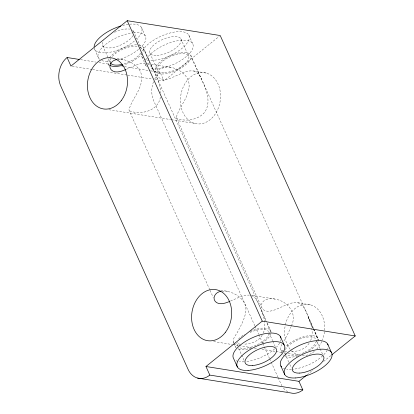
<?xml version="1.0" encoding="UTF-8"?>
<svg xmlns="http://www.w3.org/2000/svg" width="414" height="414" viewBox="0 0 414 414"><rect width="100%" height="100%" fill="white"/><g stroke="black" fill="none" stroke-linecap="round" stroke-linejoin="round"><path stroke-width="0.31" stroke-dasharray="2.07 1.55" d="M209.774 289.759L128.961 109.943C131.528 100.017 139.823 91.975 141.381 81.454C144.574 67.425 128.723 58.886 116.758 58.757M310.252 304.787C303.415 304.073 296.3 301.019 289.521 303.705C285.908 304.947 282.441 306.567 278.964 308.135C273.82 310.536 264.929 314.128 261.596 307.333L176.276 117.488C178.843 107.562 187.138 99.52 188.696 89C191.506 77.863 180.783 69.055 170.796 67.332L146.328 63.425M233.599 342.776C231.902 338.238 236.974 334.289 238.423 330.284C241.419 324.892 244.255 319.287 245.533 313.207C248.726 299.177 232.875 290.638 220.916 290.509M282.131 353.033C280.009 350.306 279.999 346.958 282.074 344.257M160.378 97.13C158.422 110.833 140.977 115.335 129.634 110.911L128.961 109.943M291.187 326.439L287.611 334.388L283.89 341.058M291.389 325.865C297.801 313.357 287.471 300.962 274.948 299.084L250.48 295.177M263.335 333.011C266.688 325.192 263.92 316.462 260.815 309.025M310.65 340.562C312.347 336.81 312.472 332.53 311.799 328.519M262.166 335.247C258.362 341.628 250.522 343.998 243.479 344.21M309.118 343.325C305.227 349.359 297.619 351.527 290.794 351.755M155.033 79.504L163.949 80.927L219.213 36.349M307.002 374.861L313.031 369.997M323.582 361.484L331.117 355.409M126.363 69.309C132.439 66.897 138.436 63.042 145.19 63.332M230.52 301.061C236.591 298.649 242.588 294.794 249.342 295.084M117.348 59.611L120.112 59.414L123.481 59.782M222.054 291.321L227.633 291.534M206.094 73.035A25.854 19.888 -80.9 0 0 181.001 106.382A25.854 19.888 -80.9 0 0 214.348 115.294A25.854 19.888 -80.9 0 0 206.094 73.035C199.258 72.321 192.148 69.267 185.368 71.958C180.587 73.583 176.1 75.928 171.422 77.811C164.581 81.211 157.149 79.773 155.56 71.405M240.115 344.158L235.768 343.501M284.672 351.408L287.43 351.703M170.796 67.332C165.31 65.764 155.68 68.289 157.439 75.581M274.948 299.084C269.462 297.516 259.832 300.041 261.596 307.333M80.471 59.637L95.758 62.079M98.941 62.586L109.136 64.211M121.871 66.245L123.786 66.55M124.423 66.649L149.899 70.716M150.536 70.815L160.094 72.341L163.949 80.927M72.222 66.292L91.97 69.443M92.607 69.542L127.005 75.032M127.641 75.131L152.487 79.095M108.872 109.72L170.661 119.579M171.298 119.682L194.865 123.439M213.665 341.576L232.135 344.52M232.771 344.624L238.505 345.54M239.142 345.638L251.246 347.569M254.429 348.081L257.617 348.588M262.072 349.297L275.45 351.434M276.086 351.533L281.82 352.449M284.371 352.852L285.644 353.059M288.191 353.463L299.022 355.191A25.854 19.888 -80.9 0 1 291.404 350.653M193.643 70.975C197.514 71.757 199.667 75.41 201.23 78.701M147.296 63.756C150.68 64.781 152.435 68.212 153.915 71.151L143.761 49.478L155.25 74.034C157.879 80.026 160.549 86.267 160.668 92.907M297.801 302.727C307.825 306.469 307.804 321.145 313.31 328.566M251.448 295.508C255.888 296.998 257.508 301.972 259.402 305.786L270.808 332.147M282.555 350.927L281.106 350.213L280.428 349.24M176.276 117.488L176.954 118.461C185.772 121.768 197.167 120.044 203.885 113.157C211.492 103.898 207.047 91.194 202.565 81.579L191.077 57.028A19.391 8.042 -24.2 0 0 164.694 58.529A19.391 8.042 -24.2 0 0 163.53 73.951A19.391 8.042 -24.2 0 0 191.077 57.028M233.113 341.69L233.791 342.663M188.774 35.019L192.629 43.605M190.642 54.933L317.936 338.186M180.82 38.756L188.536 55.921M316.348 340.318L319.95 348.329M320.203 348.904L322.775 354.622M141.453 27.474L145.314 36.054M149.951 53.251L157.667 70.416M284.961 353.67L288.822 362.255M289.852 364.543L291.394 367.974M143.322 47.382L266.124 320.627M267.18 322.982L270.621 330.636M133.505 31.205L141.221 48.371M269.033 332.768L272.635 340.779M272.888 341.353L275.206 346.502M141.997 56.987L145.857 65.567M254.838 325.808L153.739 100.856A20.684 15.908 -80.9 0 1 153.635 81.392M255.102 326.398L258.543 334.051M258.807 334.641L262.512 342.885M262.776 343.475L269.395 358.198M269.659 358.783L270.984 361.727M271.248 362.317L277.861 377.04M278.125 377.63L281.039 384.104A20.684 15.908 -80.9 0 0 281.862 385.734M102.636 45.7L110.352 62.871A17.062 7.074 -24.2 0 1 111.573 57.37M238.676 348.412L244.332 360.998M108.245 63.859L109.182 65.945M210.038 290.349L213.22 297.428M94.682 49.437L98.542 58.022M233.843 343.32L235.545 347.108M313.253 328.426L308.135 316.57L310.717 323.603L311.633 327.283M313.512 329.016L318.376 340.282A19.391 8.042 -24.2 0 0 305.703 336.235A19.391 8.042 -24.2 0 0 285.163 347.289M313.564 329.151L318.376 340.282M270.891 333.694A19.391 8.042 -24.2 0 1 262 343.19M251.241 348.158A19.391 8.042 -24.2 0 1 237.175 348.645M236.218 347.957A19.391 8.042 -24.2 0 1 235.271 344.055M238.604 338.937A19.391 8.042 -24.2 0 1 244.674 334.233M250.232 331.345A19.391 8.042 -24.2 0 1 271.061 332.732M268.903 333.467A17.062 7.074 -24.2 0 1 256.608 345.043A17.062 7.074 -24.2 0 1 239.085 347.47M237.646 346.12A17.062 7.074 -24.2 0 1 237.952 342.067M250.134 332.442A17.062 7.074 -24.2 0 1 268.515 331.624M318.05 341.752A19.391 8.042 -24.2 0 1 309.315 350.741M297.971 355.885A19.391 8.042 -24.2 0 1 284.49 356.19M283.533 355.502A19.391 8.042 -24.2 0 1 282.86 354.658M282.477 352.091A19.391 8.042 -24.2 0 1 283.735 349.152M316.218 341.017A17.062 7.074 -24.2 0 1 304.492 352.319M303.923 352.588A17.062 7.074 -24.2 0 1 286.4 355.021M285.95 354.736A17.062 7.074 -24.2 0 1 284.791 350.756M285.272 349.613A17.062 7.074 -24.2 0 1 300.988 338.59A17.062 7.074 -24.2 0 1 315.835 339.175M280.847 339.791A25.854 10.723 -24.2 0 1 280.392 341.457M279.585 343.128A25.854 10.723 -24.2 0 1 276.48 347.134M274.725 348.816A25.854 10.723 -24.2 0 1 245.994 361.676M244.177 361.831A25.854 10.723 -24.2 0 1 239.354 361.639M238.003 361.36A25.854 10.723 -24.2 0 1 235.732 360.485M328.059 347.879A25.854 10.723 -24.2 0 1 327.707 349.007M327.179 350.166A25.854 10.723 -24.2 0 1 292.693 369.288M291.492 369.381A25.854 10.723 -24.2 0 1 286.674 369.19M285.318 368.91A25.854 10.723 -24.2 0 1 283.047 368.03M142.463 50.839A25.854 10.723 -24.2 0 1 177.854 31.645A25.854 10.723 -24.2 0 1 182.201 48.195A25.854 10.723 -24.2 0 1 144.683 59.285M142.685 57.898A25.854 10.723 -24.2 0 1 141.412 54.193M146.318 59.425A25.854 10.723 -24.2 0 1 180.799 40.303A25.854 10.723 -24.2 0 1 187.49 55.523A25.854 10.723 -24.2 0 1 150.308 68.491M146.54 66.483A25.854 10.723 -24.2 0 1 145.257 63.383M138.975 44.981A19.391 8.042 -24.2 0 1 142.447 52.894M142.137 53.354A19.391 8.042 -24.2 0 1 123.941 64.905M109.363 65.07A19.391 8.042 -24.2 0 1 109.12 58.348M109.431 57.888A19.391 8.042 -24.2 0 1 137.262 44.821M140.651 52.899A17.062 7.074 -24.2 0 1 123.424 64.01M112.38 56.387A17.062 7.074 -24.2 0 1 137.391 46.259M140.232 47.31A17.062 7.074 -24.2 0 1 141.604 50.218M132.935 35.733A17.062 7.074 -24.2 0 1 112.235 47.641A17.062 7.074 -24.2 0 1 103.51 40.696M114.549 32.287A17.062 7.074 -24.2 0 1 129.675 29.094M132.516 30.139A17.062 7.074 -24.2 0 1 133.888 33.048M133.494 32.753A25.854 10.723 -24.2 0 1 144.677 42.518A25.854 10.723 -24.2 0 1 118.533 59.699M110.978 61.256A25.854 10.723 -24.2 0 1 100.721 60.066M99.665 59.347A25.854 10.723 -24.2 0 1 105.767 44.308A25.854 10.723 -24.2 0 1 132.873 32.82M129.634 24.172A25.854 10.723 -24.2 0 1 136.765 38.973M134.384 41.058A25.854 10.723 -24.2 0 1 108.639 52.469A25.854 10.723 -24.2 0 1 94.082 47.248M122.71 25.451A25.854 10.723 -24.2 0 1 129.018 24.235M154.665 79.136A20.684 15.908 -80.9 0 1 160.094 72.341M287.823 391.804A20.684 15.908 -80.9 0 1 283.512 388.161M285.381 324.845A25.854 19.888 -80.9 0 1 312.058 305.392A25.854 19.888 -80.9 0 1 322.475 339.816M321.776 341.483A25.854 19.888 -80.9 0 1 316.912 348.961M314.278 351.45A25.854 19.888 -80.9 0 1 301.873 355.673M290.147 349.245A25.854 19.888 -80.9 0 1 285.256 325.44M156.963 55.492A17.062 7.074 -24.2 0 0 181.208 40.598A17.062 7.074 -24.2 0 0 157.988 41.923A17.062 7.074 -24.2 0 0 156.963 55.492M164.679 72.657A17.062 7.074 -24.2 0 0 188.919 57.763A17.062 7.074 -24.2 0 0 165.703 59.088A17.062 7.074 -24.2 0 0 164.679 72.657"/><path stroke-width="0.62" d="M331.619 355L355.233 335.956L220.222 35.537L127.217 20.7L70.949 66.09L67.094 57.505L79.193 59.435M205.965 366.509L298.965 381.341L302.82 389.926L209.82 375.089L205.965 366.509L262.233 321.119L355.233 335.956M298.965 381.341L306.5 375.265M125.799 69.547C121.328 71.436 115.206 73.77 111.169 69.821C107.599 65.614 112.028 59.968 116.795 59.652M229.392 301.537C225.071 303.338 219.166 305.382 215.321 301.573C211.751 297.366 216.18 291.72 220.947 291.404M197.613 378.085L290.612 392.922A20.684 15.908 -80.9 0 0 302.82 389.926M327.645 344.024L331.5 352.609M280.325 336.473L284.185 345.059M127.217 20.7L262.233 321.119M280.868 365.986L284.728 374.572M237.413 367.021L233.553 358.441A25.854 10.723 -24.2 0 1 253.456 337.275A25.854 10.723 -24.2 0 1 280.873 338.072M281.556 366.902A25.854 10.723 -24.2 0 1 298.918 345.659A25.854 10.723 -24.2 0 1 328.074 345.059M122.772 65.252A19.391 8.042 -24.2 0 1 109.876 65.391M122.259 64.325A17.062 7.074 -24.2 0 1 110.61 63.254M94.097 46.642A25.854 10.723 -24.2 0 1 120.836 25.979M209.82 375.089A20.684 15.908 -80.9 0 1 188.039 369.272L60.739 86.019A20.684 15.908 -80.9 0 1 67.094 57.505M252.374 365.526A17.062 7.074 -24.2 0 0 276.619 350.637A17.062 7.074 -24.2 0 0 253.399 351.957A17.062 7.074 -24.2 0 0 252.374 365.526M248.038 370.416A25.854 10.723 -24.2 0 0 284.77 347.853A25.854 10.723 -24.2 0 0 249.59 349.856A25.854 10.723 -24.2 0 0 248.038 370.416M299.689 373.076A17.062 7.074 -24.2 0 0 323.934 358.182A17.062 7.074 -24.2 0 0 300.714 359.507A17.062 7.074 -24.2 0 0 299.689 373.076M295.353 377.961A25.854 10.723 -24.2 0 0 332.085 355.398A25.854 10.723 -24.2 0 0 296.905 357.401A25.854 10.723 -24.2 0 0 295.353 377.961M121.349 100.457A25.854 19.888 -80.9 0 0 113.094 58.198A25.854 19.888 -80.9 0 0 88.001 91.546A25.854 19.888 -80.9 0 0 121.349 100.457M225.501 332.209A25.854 19.888 -80.9 0 0 217.246 289.95A25.854 19.888 -80.9 0 0 192.153 323.298A25.854 19.888 -80.9 0 0 225.501 332.209"/></g></svg>
